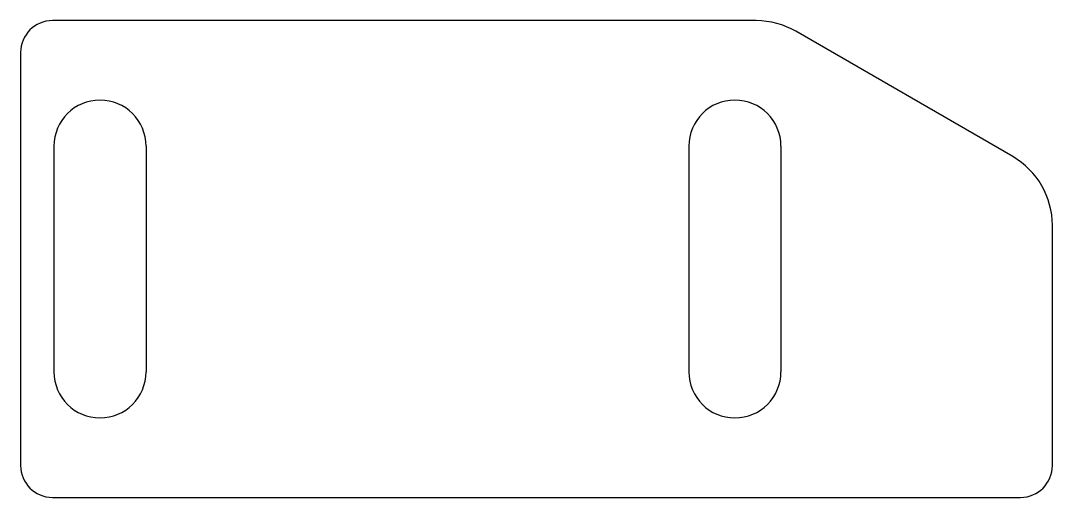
# Model space of a CAD drawing. Header units: millimetres. Extents: x 0 to 65, y 0 to 30.
import ezdxf

# ---------------------------------------------------------------- set-up
doc = ezdxf.new("R2010")
doc.units = ezdxf.units.MM

msp = doc.modelspace()

# ---------------------------------------------------------------- linework, layer by layer
at = {"color": 7, "linetype": 'Continuous', "lineweight": 25}
for p, q in [((46.34, 30), (2, 30)), ((62.5, 21.443), (48.84, 29.33)), ((0, 28), (0, 2)), ((2.1, 22.1), (2.1, 7.9)), ((7.9, 22.1), (7.9, 7.9)), ((42.1, 22.1), (42.1, 7.9)), ((47.9, 22.1), (47.9, 7.9)), ((65, 2), (65, 17.113)), ((2, 0), (63, 0))]:
    msp.add_line(p, q, dxfattribs=at)
for centre, radius, start, end in [((2, 28), 2, 90, 180), ((46.34, 25), 5, 60, 90), ((5, 22.1), 2.9, 0, 180), ((45, 22.1), 2.9, 0, 180), ((60, 17.113), 5, 0, 60), ((5, 7.9), 2.9, 180, 0), ((45, 7.9), 2.9, 180, 0), ((2, 2), 2, 180, 270), ((63, 2), 2, 270, 0)]:
    msp.add_arc(centre, radius, start, end, dxfattribs=at)

doc.saveas('drawing.dxf')
